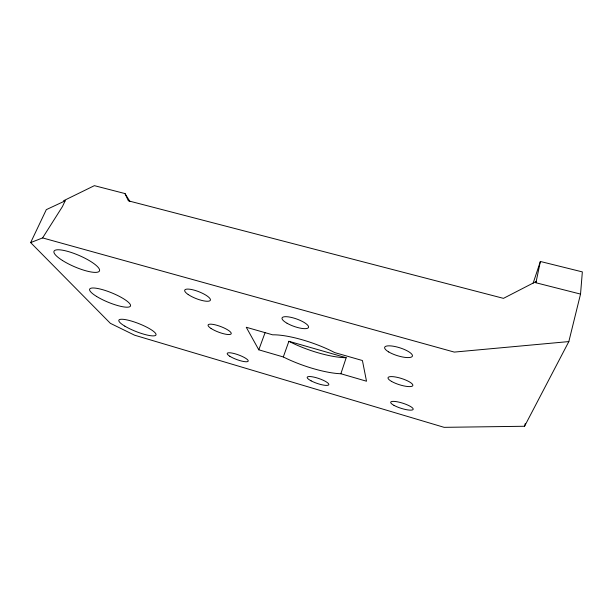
<?xml version="1.0" encoding="UTF-8"?>
<svg xmlns="http://www.w3.org/2000/svg" width="613" height="613" viewBox="0 0 613 613"><rect width="100%" height="100%" fill="white"/><g stroke="black" fill="none" stroke-linecap="round" stroke-linejoin="round"><path stroke-width="0.92" d="M129.849 201.37L124.983 193.562L94.379 185.662L63.967 200.551L65.131 200.857L46.312 209.646L30.65 242.602L110.355 323.319L134.569 335.188L444.126 427.338L524.559 426.265L568.833 341.579L580.534 294.087L582.35 271.896L540.375 261.475L533.149 283.152M580.534 294.087L535.923 282.762L540.375 261.475M524.559 426.265L525.264 423.499M535.923 282.762L536.268 281.451L503.465 298.355L128.393 200.826L124.983 193.562M340.874 373.746L346.184 357.731A47.76 12.904 19.2 0 1 288.884 341.295L283.306 356.958L258.793 349.816L246.257 327.265L272.647 334.821A48.067 12.061 19.2 0 1 334.721 352.598L362.421 360.528L366.513 381.217L340.874 373.746A48.067 12.061 19.2 0 1 283.306 356.958M536.076 282.003L536.268 281.451M258.793 349.816L265.046 332.752M65.131 200.857L62.457 206.55L42.596 237.913L30.65 242.602M568.833 341.579L454.279 352.092L42.596 237.913M288.884 341.295L346.184 357.731M63.967 200.551L64.472 201.164M287.106 323.289A14.053 3.931 19.6 0 0 308.469 327.526A14.053 3.931 19.6 0 0 290.301 317.205A14.053 3.931 19.6 0 0 287.106 323.289M211.079 328.476A12.344 2.996 20.7 0 0 230.703 334.223A12.344 2.996 20.7 0 0 217.194 325.365A12.344 2.996 20.7 0 0 211.079 328.476M391.638 381.462A13.026 3.295 17.5 0 0 412.457 386.021A13.026 3.295 17.5 0 0 397.147 377.324A13.026 3.295 17.5 0 0 391.638 381.462M311.143 380.865A11.425 2.59 18.9 0 0 328.706 384.872A11.425 2.59 18.9 0 0 314.185 377.179A11.425 2.59 18.9 0 0 311.143 380.865M188.206 294.539A13.785 3.701 21.4 0 0 209.914 300.745A13.785 3.701 21.4 0 0 194.482 290.233A13.785 3.701 21.4 0 0 188.206 294.539M388.719 351.946A14.551 4.122 17.5 0 0 411.997 356.682A14.551 4.122 17.5 0 0 394.864 346.506A14.551 4.122 17.5 0 0 388.719 351.946M393.998 405.377A11.785 2.69 17.6 0 0 412.833 409.737A11.785 2.69 17.6 0 0 398.994 402.159A11.785 2.69 17.6 0 0 393.998 405.377M229.783 356.237A11.187 2.483 20.2 0 0 247.683 361.578A11.187 2.483 20.2 0 0 235.691 353.969A11.187 2.483 20.2 0 0 229.783 356.237M124.83 326.139A19.945 4.184 21.6 0 0 155.595 335.388A19.945 4.184 21.6 0 0 131.895 321.204A19.945 4.184 21.6 0 0 124.83 326.139M96.639 296.47A22.068 5.011 22.4 0 0 130.209 306.4A22.068 5.011 22.4 0 0 103.39 289.903A22.068 5.011 22.4 0 0 96.639 296.47M62.411 260.448A24.758 6.084 23.4 0 0 99.344 271.153A24.758 6.084 23.4 0 0 68.533 251.621A24.758 6.084 23.4 0 0 62.411 260.448"/></g></svg>
